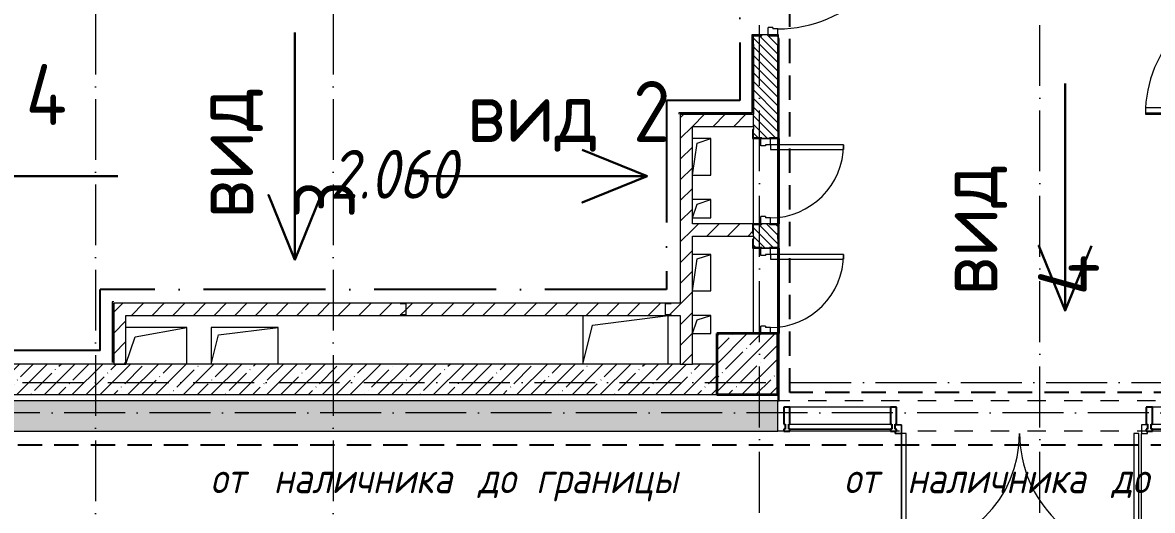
# Model space of a CAD drawing. Header units: millimetres. Extents: x -213536 to 1564669, y -45299 to 942238.
# Drawn here: x -208865 to -199592, y 194327 to 198329 of the extents above; entities that cross this region are included whole.
import ezdxf

# ---------------------------------------------------------------- set-up
doc = ezdxf.new("R2010")
doc.units = ezdxf.units.MM
for name, pattern in [('02 Штрихпунктирная _10 мм_', [1400, 1000, -200, 0, -200]), ('50_200_ШТРИХ_1Т_ш5_п1_п1_', [700, 500, -100, 0, -100]), ('Штрих короткий', [300, 150, -150]), ('Штриховая _2 мм - 1 мм_', [300, 200, -100])]:
    doc.linetypes.add(name, pattern=pattern)
for name, color, linetype, lineweight in [('0-1', 7, 'Continuous', 5), ('0-2', 7, 'Continuous', 9), ('Двери', 7, 'Continuous', 9), ('Импосты витража', 7, 'Continuous', 9), ('Импосты витража-1', 7, 'Continuous', 25), ('Каркас_Импост', 7, 'Continuous', 13), ('Марки помещений', 7, 'Continuous', 9), ('Несущие колонны', 7, 'Continuous', 9), ('Несущие колонны-1', 7, 'Continuous', 35), ('Обобщенные модели', 7, 'Continuous', 9), ('Общие ребра', 7, 'Continuous', 9), ('Оси-2', 7, '50_200_ШТРИХ_1Т_ш5_п1_п1_', 9), ('Основные линии', 7, 'Continuous', 30), ('Остекление-1', 7, 'Continuous', 9), ('Открывание-1', 7, 'Continuous', 9), ('Панель', 7, 'Continuous', 13), ('Перемычка-1', 7, 'Штрих короткий', 9), ('Стены', 7, 'Continuous', 9), ('Стены-1', 7, 'Continuous', 13), ('Текстовые примечания', 7, 'Continuous', 9), ('Штриховка разреза-1', 7, 'Continuous', 9), ('Элементы узлов', 7, 'Continuous', 9)]:
    doc.layers.add(name, color=color, linetype=linetype, lineweight=lineweight)
doc.layers.add('СТ-1_1', color=7, linetype='Штриховая _2 мм - 1 мм_', lineweight=90, true_color=0x888888)
doc.layers.add('СТ-2_1', color=1, linetype='02 Штрихпунктирная _10 мм_', lineweight=90, true_color=0xff0000)
doc.layers.get('0-2').off()
doc.styles.add('ISOCPEUR_I_1', font='isocpeui.ttf', dxfattribs={"width": 0.85, "height": 2.5})
doc.styles.add('ISOCPEUR_I_2', font='isocpeui.ttf', dxfattribs={"width": 0.85, "height": 2.3})
doc.styles.add('СПДС', font='isocpeur.ttf', dxfattribs={"width": 0.9})
pattern_1 = [(45, (0, 0), (-84.8528, 84.8528), [])]
pattern_2 = [(45, (0, 0), (-114.04925, 114.04925), []), (45, (114.05, 0), (-114.04925, 114.04925), [201.612, -40.322, 3.353, -36.97])]

# ---------------------------------------------------------------- blocks, each defined once
blk = doc.blocks.new('BSC_Колонна _Прямоугольная - 500х500-V42-АИ2_02_План отделки стен 2-го этажа _Часть 2_')
at = {"layer": 'Несущие колонны'}
h = blk.add_hatch(dxfattribs=at)
h.set_pattern_fill('FP_50', color=256, style=0, pattern_type=2)
h.set_pattern_definition([(45, (-7700, -11600), (-114.0493, 114.0493), []), (45, (-7585.95, -11600), (-114.0493, 114.0493), [201.613, -40.323, 3.353, -36.97])])
h.paths.add_polyline_path([(-250, -250), (250, -250), (250, 250), (-250, 250)], flags=0)
at = {"layer": 'Несущие колонны-1'}
for p, q in [((250, 250), (-250, 250)), ((-250, 250), (-250, -250)), ((250, -250), (250, 250)), ((-250, -250), (250, -250))]:
    blk.add_line(p, q, dxfattribs=at)
blk = doc.blocks.new('Дверь_СКБ_1Ст_Внутренняя_ШЕР - СОШ_Д-1__Дв_700x1800h_Технический шкаф ЭОМ и СС_EI30-28356529-АИ2_02_План отделки стен 2-го этажа _Часть 2_')
at = {"layer": 'Каркас_Импост'}
for p, q in [((-287.5, 40), (-337.5, 40)), ((-337.5, 31), (-337.5, -31)), ((-287.5, 40), (-287.5, 0)), ((-287.5, 0), (-277.5, 0)), ((-277.5, 0), (-277.5, -40)), ((302.5, 0), (312.5, 0)), ((302.5, 0), (302.5, -40)), ((362.5, 40), (312.5, 40)), ((312.5, 40), (312.5, 0)), ((362.5, 40), (362.5, -40)), ((-277.5, -40), (-337.5, -40)), ((362.5, -40), (302.5, -40))]:
    blk.add_line(p, q, dxfattribs=at)
at = {"layer": 'Открывание-1'}
blk.add_arc((-287.5, 40), 600, 360, 90, dxfattribs=at)
at = {"layer": 'Панель'}
for p, q in [((-287.5, 640), (-247.5, 640)), ((-287.5, 640), (-287.5, 40)), ((-247.5, 40), (-247.5, 640)), ((-287.5, 40), (-247.5, 40))]:
    blk.add_line(p, q, dxfattribs=at)
blk = doc.blocks.new('Дверь_СКБ_1Ст_Внутренняя_ШЕР - СОШ_Д-1__Дв_700x1800h_Технический шкаф ЭОМ и СС_EI30-28321257-АИ2_02_План отделки стен 2-го этажа _Часть 2_')
at = {"layer": 'Каркас_Импост'}
for p, q in [((-287.5, 40), (-337.5, 40)), ((-337.5, 40), (-337.5, -40)), ((-287.5, 40), (-287.5, 0)), ((-287.5, 0), (-277.5, 0)), ((-277.5, 0), (-277.5, -40)), ((302.5, 0), (312.5, 0)), ((302.5, 0), (302.5, -40)), ((362.5, 40), (312.5, 40)), ((312.5, 40), (312.5, 0)), ((362.5, 31), (362.5, -31)), ((-277.5, -40), (-337.5, -40)), ((362.5, -40), (302.5, -40))]:
    blk.add_line(p, q, dxfattribs=at)
at = {"layer": 'Открывание-1'}
blk.add_arc((-287.5, 40), 600, 360, 90, dxfattribs=at)
at = {"layer": 'Панель'}
for p, q in [((-287.5, 640), (-247.5, 640)), ((-287.5, 640), (-287.5, 40)), ((-247.5, 40), (-247.5, 640)), ((-287.5, 40), (-247.5, 40))]:
    blk.add_line(p, q, dxfattribs=at)
blk = doc.blocks.new('Дверь_СКБ_1Ст_Внутренняя_ШЕР - СОШ_Д-17__Дв_1150x2100h_Лаборантские_ Инструментальные_EI30-28417851-АИ2_02_План отделки стен 2-го этажа _Часть 2_')
at = {"layer": 'Каркас_Импост'}
for p, q in [((-512.5, 100), (-562.5, 100)), ((-562.5, 100), (-562.5, 20)), ((-512.5, 100), (-512.5, 60)), ((587.5, 100), (537.5, 100)), ((537.5, 100), (537.5, 60)), ((587.5, 100), (587.5, 20)), ((-502.5, 20), (-562.5, 20)), ((-512.5, 60), (-502.5, 60)), ((-502.5, 60), (-502.5, 20)), ((527.5, 60), (537.5, 60)), ((527.5, 60), (527.5, 20)), ((587.5, 20), (527.5, 20))]:
    blk.add_line(p, q, dxfattribs=at)
at = {"layer": 'Открывание-1'}
blk.add_arc((-512.5, 100), 1050, 360, 90, dxfattribs=at)
at = {"layer": 'Панель'}
for p, q in [((-512.5, 1150), (-472.5, 1150)), ((-512.5, 1150), (-512.5, 100)), ((-472.5, 100), (-472.5, 1150)), ((-512.5, 100), (-472.5, 100))]:
    blk.add_line(p, q, dxfattribs=at)
blk = doc.blocks.new('Дверь_Витражная_СКБ_2Ст2 - Дверь 2400hх1800 в составе витража EIW30-26949269-АИ2_02_План отделки стен 2-го этажа _Часть 2_')
at = {"layer": 'Двери'}
for p, q in [((-975, -950), (-975, 0)), ((975, -1000), (975, 0))]:
    blk.add_line(p, q, dxfattribs=at)
for centre, radius, start, end in [((-975, 0), 950, 270, 0), ((975, 0), 1000, 180, 270)]:
    blk.add_arc(centre, radius, start, end, dxfattribs=at)
at = {"layer": 'Элементы узлов'}
for p, q in [((-1025, 40), (-975, 40)), ((-975, 40), (-1025, 40)), ((-975, 0), (-1025, 0)), ((-1025, 0), (-975, 0)), ((-975, 40), (-975, 0)), ((-975, 0), (-975, 40)), ((-935, 0), (-975, 0)), ((-975, 0), (-975, -950)), ((-935, -950), (-935, 0)), ((923, 0), (923, -1000)), ((963, 0), (923, 0)), ((963, -1000), (963, 0)), ((1025, 40), (975, 40)), ((975, 40), (975, 0)), ((1025, 40), (975, 40)), ((975, 40), (975, 0)), ((975, 0), (1025, 0)), ((975, 0), (1025, 0)), ((-975, -950), (-935, -950)), ((923, -1000), (963, -1000))]:
    blk.add_line(p, q, dxfattribs=at)
blk = doc.blocks.new('Дверь_Витражная_СКБ_2Ст2 - ДВВ_ДАО_СОШ_Коридор_отсек-35586415-АИ2_02_План отделки стен 2-го этажа _Часть 2_')
at = {"layer": 'Двери'}
for p, q in [((-985, -1005), (-985, -35)), ((985, -1035), (985, -35))]:
    blk.add_line(p, q, dxfattribs=at)
for centre, radius, start, end in [((-985, -35), 970, 270, 0), ((985, -35), 1000, 180, 270)]:
    blk.add_arc(centre, radius, start, end, dxfattribs=at)
at = {"layer": 'Элементы узлов'}
for p, q in [((-1035, 35), (-985, 35)), ((-985, 35), (-1035, 35)), ((-985, 35), (-985, -35)), ((-985, -35), (-985, 35)), ((1035, 35), (985, 35)), ((985, 35), (985, -35)), ((1035, 35), (985, 35)), ((985, 35), (985, -35)), ((-1035, -35), (-1035, -17)), ((-1035, -17), (-1035, -35)), ((-985, -35), (-1035, -35)), ((-1035, -35), (-985, -35)), ((-945, -35), (-985, -35)), ((-985, -35), (-985, -1005)), ((-945, -1005), (-945, -35)), ((923, -35), (923, -1035)), ((963, -35), (923, -35)), ((963, -1035), (963, -35)), ((985, -35), (1035, -35)), ((985, -35), (1035, -35)), ((1035, -35), (1035, -17)), ((1035, -35), (1035, -17)), ((-985, -1005), (-945, -1005)), ((923, -1035), (963, -1035))]:
    blk.add_line(p, q, dxfattribs=at)
blk = doc.blocks.new('PNS_Панель прямоугольная2 - Нр_Стекло - 40мм-26940512-АИ2_02_План отделки стен 2-го этажа _Часть 2_')
at = {"layer": 'Остекление-1'}
for p, q in [((-412.5, 40), (412.5, 40)), ((-422.5, 0), (422.5, 0)), ((412.5, 0), (-412.5, 0))]:
    blk.add_line(p, q, dxfattribs=at)
blk = doc.blocks.new('Прямоугольный импост - Импост структурный с накладкой - 180мм-26940402-АИ2_02_План отделки стен 2-го этажа _Часть 2_')
at = {"layer": 'Импосты витража-1'}
for p, q in [((-25, 0), (-25, 17)), ((-25, 17), (25, 17)), ((-15, 0), (-25, 0)), ((-15, -40), (-15, 0)), ((25, 0), (15, 0)), ((15, 0), (15, -40)), ((25, 17), (25, 0)), ((-25, -180), (-25, -40)), ((-25, -40), (-15, -40)), ((15, -40), (25, -40)), ((25, -40), (25, -180)), ((25, -180), (-25, -180))]:
    blk.add_line(p, q, dxfattribs=at)
blk = doc.blocks.new('Прямоугольный импост - Импост структурный с накладкой - 180мм-23818297-АИ2_02_План отделки стен 2-го этажа _Часть 2_')
at = {"layer": 'Импосты витража'}
for p, q in [((11850, 11247), (11025, 11247)), ((11850, 11050), (11025, 11050))]:
    blk.add_line(p, q, dxfattribs=at)
blk = doc.blocks.new('Прямоугольный импост - Импост структурный с накладкой - 180мм-26940403-АИ2_02_План отделки стен 2-го этажа _Часть 2_')
at = {"layer": 'Импосты витража-1'}
for p, q in [((-25, 0), (-25, 17)), ((-25, 17), (25, 17)), ((-15, 0), (-25, 0)), ((-15, -40), (-15, 0)), ((25, 0), (15, 0)), ((15, 0), (15, -40)), ((25, 17), (25, 0)), ((-25, -180), (-25, -40)), ((-25, -40), (-15, -40)), ((15, -40), (25, -40)), ((25, -40), (25, -180)), ((25, -180), (-25, -180))]:
    blk.add_line(p, q, dxfattribs=at)
blk = doc.blocks.new('Проем_Дверь_Прямоугольный - 4000х2400h_витражные проемы-26940178-АИ2_02_План отделки стен 2-го этажа _Часть 2_')
at = {"layer": 'Перемычка-1'}
for p, q in [((2000, 125), (-2000, 125)), ((2000, -125), (-2000, -125))]:
    blk.add_line(p, q, dxfattribs=at)
blk = doc.blocks.new('Фахверк_СКБ_Уголок - 200_3960_зеркало-28268689-АИ2_02_План отделки стен 2-го этажа _Часть 2_')
at = {"layer": 'Обобщенные модели'}
for p, q in [((200, 156), (125, 156)), ((125, 156), (125, 81)), ((131, 81), (131, 150)), ((131, 150), (200, 150)), ((200, 150), (200, 156)), ((125, 81), (131, 81)), ((131, 19), (125, 19)), ((125, 19), (125, -56)), ((131, -50), (131, 19)), ((125, -56), (200, -56)), ((200, -50), (131, -50)), ((200, -56), (200, -50))]:
    blk.add_line(p, q, dxfattribs=at)
blk = doc.blocks.new('154_Стойка_СКБ_Уголок - СМ-2180_200-28268025-АИ2_02_План отделки стен 2-го этажа _Часть 2_')
at = {"layer": 'Обобщенные модели'}
for p, q in [((125, 156), (125, 81)), ((200, 156), (125, 156)), ((131, 81), (131, 150)), ((131, 150), (200, 150)), ((200, 150), (200, 156)), ((125, 81), (131, 81)), ((131, 19), (125, 19)), ((125, 19), (125, -56)), ((131, -50), (131, 19)), ((125, -56), (200, -56)), ((200, -50), (131, -50)), ((200, -56), (200, -50))]:
    blk.add_line(p, q, dxfattribs=at)
blk = doc.blocks.new('Стойка_Влож_Полоса боковая - Полоса-28213942-АИ2_02_План отделки стен 2-го этажа _Часть 2_')
at = {"layer": 'Обобщенные модели'}
for p, q in [((-5, 60), (0, 60)), ((-5, -60), (-5, 60)), ((0, 31), (0, -31)), ((0, -60), (-5, -60))]:
    blk.add_line(p, q, dxfattribs=at)
blk = doc.blocks.new('154_Фахверк_СКБ_Швеллер - Тип_100_3960-28318856-АИ2_02_План отделки стен 2-го этажа _Часть 2_')
at = {"layer": 'Обобщенные модели'}
for p, q in [((175, 50), (125, 50)), ((125, 50), (125, -50)), ((128, 47), (175, 47)), ((128, -47), (128, 47)), ((175, 47), (175, 50)), ((125, -50), (175, -50)), ((175, -47), (128, -47)), ((175, -50), (175, -47))]:
    blk.add_line(p, q, dxfattribs=at)
blk = doc.blocks.new('AR_Отверстие прямоугольное _в плите_ - AR_Отверстие прямоугольное _в плите_-V191-АИ2_02_План отделки стен 2-го этажа _Часть 2_')
at = {"layer": 'Обобщенные модели'}
for p, q in [((75, 75), (-75, 75)), ((-75, -75), (-37.5, 37.5)), ((-37.5, 37.5), (75, 75)), ((75, -75), (75, 75)), ((-75, -75), (75, -75))]:
    blk.add_line(p, q, dxfattribs=at)
blk = doc.blocks.new('AR_Отверстие прямоугольное _в плите_ - AR_Отверстие прямоугольное _в плите_-V192-АИ2_02_План отделки стен 2-го этажа _Часть 2_')
at = {"layer": 'Обобщенные модели'}
for p, q in [((75, 150), (-75, 150)), ((-75, -150), (-37.5, 112.5)), ((-37.5, 112.5), (75, 150)), ((75, -150), (75, 150)), ((-75, -150), (75, -150))]:
    blk.add_line(p, q, dxfattribs=at)
blk = doc.blocks.new('AR_Отверстие прямоугольное _в плите_ - AR_Отверстие прямоугольное _в плите_-30552525-АИ2_02_План отделки стен 2-го этажа _Часть 2_')
at = {"layer": 'Обобщенные модели'}
for p, q in [((-350, 200), (-350, -200)), ((-270, 120), (350, 200)), ((350, -200), (350, 200)), ((-350, -200), (-270, 120))]:
    blk.add_line(p, q, dxfattribs=at)
blk = doc.blocks.new('AR_Отверстие прямоугольное _в плите_ - AR_Отверстие прямоугольное _в плите_-30459267-АИ2_02_План отделки стен 2-го этажа _Часть 2_')
at = {"layer": 'Обобщенные модели'}
for p, q in [((250, 150), (-250, 150)), ((-175, 75), (250, 150)), ((250, -150), (250, 150)), ((-250, -150), (-175, 75))]:
    blk.add_line(p, q, dxfattribs=at)
blk = doc.blocks.new('AR_Отверстие прямоугольное _в плите_ - AR_Отверстие прямоугольное _в плите_-30552596-АИ2_02_План отделки стен 2-го этажа _Часть 2_')
at = {"layer": 'Обобщенные модели'}
for p, q in [((275, 150), (-275, 150)), ((-275, 150), (-275, -150)), ((-215, 90), (275, 150)), ((275, -150), (275, 150)), ((-275, -150), (-215, 90))]:
    blk.add_line(p, q, dxfattribs=at)
blk = doc.blocks.new('154_Фахверк_СКБ_Швеллер - Тип_100_3960_зеркало-36793856-АИ2_02_План отделки стен 2-го этажа _Часть 2_')
at = {"layer": 'Обобщенные модели'}
for p, q in [((175, 50), (125, 50)), ((125, 50), (125, -50)), ((128, 47), (175, 47)), ((128, -47), (128, 47)), ((175, 47), (175, 50)), ((125, -50), (175, -50)), ((175, -47), (128, -47)), ((175, -50), (175, -47))]:
    blk.add_line(p, q, dxfattribs=at)
blk = doc.blocks.new('0125-Р-ОО-Ш2-АР-о_23_10_2024_rvt-1-АИ2_02_План отделки стен 2-го этажа _Часть 2_')
at = {"layer": 'Штриховка разреза-1'}
h = blk.add_hatch(dxfattribs=at)
h.set_pattern_fill('FP_2', color=256, style=0, pattern_type=2)
h.set_pattern_definition([(135, (0, 0), (-35.35534, -35.35534), [])])
h.paths.add_polyline_path([(7881, 12550), (7881, 12556), (7950, 12556), (7950, 12744), (7881, 12744), (7881, 12750), (7819, 12750), (7819, 12744), (7750, 12744), (7750, 12556), (7819, 12556), (7819, 12550)], flags=0)
h.paths.add_polyline_path([(7881, 13450), (7881, 13456), (7950, 13456), (7950, 14294), (7881, 14294), (7881, 14300), (7819, 14300), (7819, 14294), (7750, 14294), (7750, 13456), (7819, 13456), (7819, 13450)], flags=0)
h.paths.add_polyline_path([(7950, 15450), (7950, 15750), (7750, 15750), (7750, 15450), (7910, 15450)], flags=0)
h = blk.add_hatch(dxfattribs=at)
h.set_pattern_fill('FP_3', color=256, style=0, pattern_type=2)
h.set_pattern_definition(pattern_1)
h.paths.add_polyline_path([(7250, 11600), (7250, 13650), (7150, 13650), (7150, 11600)], flags=0)
h = blk.add_hatch(dxfattribs=at)
h.set_pattern_fill('FP_3', color=256, style=0, pattern_type=2)
h.set_pattern_definition(pattern_1)
h.paths.add_polyline_path([(7750, 13550), (7750, 13650), (7250, 13650), (7250, 13550)], flags=0)
h = blk.add_hatch(dxfattribs=at)
h.set_pattern_fill('FP_3', color=256, style=0, pattern_type=2)
h.set_pattern_definition(pattern_1)
h.paths.add_polyline_path([(7750, 12650), (7750, 12675), (7744, 12675), (7744, 12750), (7250, 12750), (7250, 12650), (7744, 12650)], flags=0)
h = blk.add_hatch(dxfattribs=at)
h.set_pattern_fill('FP_3', color=256, style=0, pattern_type=2)
h.set_pattern_definition(pattern_1)
h.paths.add_polyline_path([(2600, 11600), (2600, 12100), (2500, 12100), (2500, 11600)], flags=0)
h = blk.add_hatch(dxfattribs=at)
h.set_pattern_fill('FP_3', color=256, style=0, pattern_type=2)
h.set_pattern_definition(pattern_1)
h.paths.add_polyline_path([(7150, 12000), (7150, 12100), (7075, 12100), (7075, 12097), (7028, 12097), (7028, 12003), (7075, 12003), (7075, 12000), (7139.2, 12000)], flags=0)
h.paths.add_polyline_path([(7025, 12000), (7025, 12100), (4900, 12100), (4900, 12000), (5275.2, 12000)], flags=0)
h.paths.add_polyline_path([(4850, 12000), (4850, 12003), (4897, 12003), (4897, 12097), (4850, 12097), (4850, 12100), (2600, 12100), (2600, 12000)], flags=0)
h = blk.add_hatch(dxfattribs=at)
h.set_pattern_fill('FP_1', color=256, style=0, pattern_type=2)
h.set_pattern_definition(pattern_2)
h.paths.add_polyline_path([(7450, 11350), (7450, 11600), (400, 11600), (400, 11350), (7139.2, 11350)], flags=0)
h = blk.add_hatch(dxfattribs=at)
h.set_pattern_fill('FP_1', color=256, style=0, pattern_type=2)
h.set_pattern_definition(pattern_2)
h.paths.add_polyline_path([(25900, 11050), (25900, 11300), (25000, 11300), (25000, 11050)], flags=0)
h.paths.add_polyline_path([(22900, 11050), (22900, 11300), (15250, 11300), (15250, 11050), (20187, 11050)], flags=0)
h.paths.add_polyline_path([(12731.1, 11050), (13150, 11050), (13150, 11300), (11950, 11300), (11950, 11050)], flags=0)
h.paths.add_polyline_path([(7139.2, 11050), (7950, 11050), (7950, 11300), (400, 11300), (400, 11050), (5275.2, 11050)], flags=0)
at = {"layer": 'Общие ребра'}
for p, q in [((7750, 13550), (7750, 13650)), ((7750, 12650), (7750, 12675)), ((7150, 11600), (7250, 11600))]:
    blk.add_line(p, q, dxfattribs=at)
at = {"layer": 'Стены'}
for p, q in [((7750, 12750), (7750, 13450)), ((7950, 13450), (7950, 12750)), ((7750, 11850), (7750, 12550)), ((7950, 12550), (7950, 11850))]:
    blk.add_line(p, q, dxfattribs=at)
at = {"layer": 'Стены-1'}
for p, q in [((7750, 14225), (7750, 13650)), ((7950, 13525), (7950, 14225)), ((7150, 13650), (7150, 12100)), ((7250, 13650), (7150, 13650)), ((7750, 13650), (7250, 13650)), ((7250, 12750), (7250, 13550)), ((7250, 13550), (7750, 13550)), ((7750, 13550), (7750, 13525)), ((7819, 13450), (7881, 13450)), ((7744, 12750), (7250, 12750)), ((7881, 12750), (7819, 12750)), ((7250, 11600), (7250, 12650)), ((7250, 12650), (7750, 12650)), ((7750, 12650), (7750, 12625)), ((7950, 12625), (7950, 12675)), ((7819, 12550), (7881, 12550)), ((2500, 12100), (2500, 11600)), ((2600, 12100), (2500, 12100)), ((4850, 12100), (2600, 12100)), ((7025, 12100), (4900, 12100)), ((7150, 12100), (7075, 12100)), ((2600, 12000), (4850, 12000)), ((2600, 11600), (2600, 12000)), ((4900, 12000), (7025, 12000)), ((7075, 12000), (7150, 12000)), ((7150, 12000), (7150, 11600)), ((7150, 11600), (400, 11600)), ((2500, 11600), (2600, 11600)), ((7450, 11600), (7250, 11600)), ((400, 11350), (7450, 11350)), ((7950, 11300), (400, 11300)), ((7950, 11050), (7950, 11300)), ((400, 11050), (7950, 11050))]:
    blk.add_line(p, q, dxfattribs=at)
at = {"layer": '0-2'}
for name, p, rotation in [('Дверь_Витражная_СКБ_2Ст2 - Дверь 2400hх1800 в составе витража EIW30-26949269-АИ2_02_План отделки стен 2-го этажа _Часть 2_', (11967, 14625), 269.9999999999994), ('Дверь_СКБ_1Ст_Внутренняя_ШЕР - СОШ_Д-17__Дв_1150x2100h_Лаборантские_ Инструментальные_EI30-28417851-АИ2_02_План отделки стен 2-го этажа _Часть 2_', (7850, 14887.5), 269.9999999999999), ('154_Стойка_СКБ_Уголок - СМ-2180_200-28268025-АИ2_02_План отделки стен 2-го этажа _Часть 2_', (7800, 14425), 269.9999999999999), ('Стойка_Влож_Полоса боковая - Полоса-28213942-АИ2_02_План отделки стен 2-го этажа _Часть 2_', (7850, 14300), 269.9999999999999), ('154_Стойка_СКБ_Уголок - СМ-2180_200-28268025-АИ2_02_План отделки стен 2-го этажа _Часть 2_', (7900, 13325), 89.99999999999991), ('Дверь_СКБ_1Ст_Внутренняя_ШЕР - СОШ_Д-1__Дв_700x1800h_Технический шкаф ЭОМ и СС_EI30-28321257-АИ2_02_План отделки стен 2-го этажа _Часть 2_', (7850, 13112.5), 269.9999999999999), ('Фахверк_СКБ_Уголок - 200_3960_зеркало-28268689-АИ2_02_План отделки стен 2-го этажа _Часть 2_', (7800, 12875), 269.9999999999999), ('Фахверк_СКБ_Уголок - 200_3960_зеркало-28268689-АИ2_02_План отделки стен 2-го этажа _Часть 2_', (7900, 12425), 89.99999999999991), ('Дверь_СКБ_1Ст_Внутренняя_ШЕР - СОШ_Д-1__Дв_700x1800h_Технический шкаф ЭОМ и СС_EI30-28356529-АИ2_02_План отделки стен 2-го этажа _Часть 2_', (7850, 12212.5), 269.9999999999999), ('154_Фахверк_СКБ_Швеллер - Тип_100_3960-28318856-АИ2_02_План отделки стен 2-го этажа _Часть 2_', (5025, 12050), 180)]:
    blk.add_blockref(name, p, dxfattribs=dict(at, rotation=rotation))
for name, p in [('AR_Отверстие прямоугольное _в плите_ - AR_Отверстие прямоугольное _в плите_-V192-АИ2_02_План отделки стен 2-го этажа _Часть 2_', (7325, 13300)), ('AR_Отверстие прямоугольное _в плите_ - AR_Отверстие прямоугольное _в плите_-V191-АИ2_02_План отделки стен 2-го этажа _Часть 2_', (7325, 12875)), ('AR_Отверстие прямоугольное _в плите_ - AR_Отверстие прямоугольное _в плите_-V192-АИ2_02_План отделки стен 2-го этажа _Часть 2_', (7325, 12350)), ('154_Фахверк_СКБ_Швеллер - Тип_100_3960_зеркало-36793856-АИ2_02_План отделки стен 2-го этажа _Часть 2_', (6900, 12050)), ('AR_Отверстие прямоугольное _в плите_ - AR_Отверстие прямоугольное _в плите_-30552525-АИ2_02_План отделки стен 2-го этажа _Часть 2_', (6700, 11800)), ('AR_Отверстие прямоугольное _в плите_ - AR_Отверстие прямоугольное _в плите_-V191-АИ2_02_План отделки стен 2-го этажа _Часть 2_', (7325, 11925)), ('AR_Отверстие прямоугольное _в плите_ - AR_Отверстие прямоугольное _в плите_-30459267-АИ2_02_План отделки стен 2-го этажа _Часть 2_', (2850, 11750)), ('AR_Отверстие прямоугольное _в плите_ - AR_Отверстие прямоугольное _в плите_-30552596-АИ2_02_План отделки стен 2-го этажа _Часть 2_', (3575, 11750)), ('BSC_Колонна _Прямоугольная - 500х500-V42-АИ2_02_План отделки стен 2-го этажа _Часть 2_', (7700, 11600)), ('Проем_Дверь_Прямоугольный - 4000х2400h_витражные проемы-26940178-АИ2_02_План отделки стен 2-го этажа _Часть 2_', (9950, 11175)), ('Прямоугольный импост - Импост структурный с накладкой - 180мм-23818297-АИ2_02_План отделки стен 2-го этажа _Часть 2_', (-2975, 0)), ('Прямоугольный импост - Импост структурный с накладкой - 180мм-23818297-АИ2_02_План отделки стен 2-го этажа _Часть 2_', (0, 0)), ('PNS_Панель прямоугольная2 - Нр_Стекло - 40мм-26940512-АИ2_02_План отделки стен 2-го этажа _Часть 2_', (8462.5, 11067)), ('Дверь_Витражная_СКБ_2Ст2 - ДВВ_ДАО_СОШ_Коридор_отсек-35586415-АИ2_02_План отделки стен 2-го этажа _Часть 2_', (9950, 11067)), ('PNS_Панель прямоугольная2 - Нр_Стекло - 40мм-26940512-АИ2_02_План отделки стен 2-го этажа _Часть 2_', (11437.5, 11067))]:
    blk.add_blockref(name, p, dxfattribs=at)
at = {"layer": '0-2', "extrusion": (0, 0, -1), "rotation": 180}
for name, p in [('Прямоугольный импост - Импост структурный с накладкой - 180мм-26940403-АИ2_02_План отделки стен 2-го этажа _Часть 2_', (-8025, 11067)), ('Прямоугольный импост - Импост структурный с накладкой - 180мм-26940402-АИ2_02_План отделки стен 2-го этажа _Часть 2_', (-8900, 11067)), ('Прямоугольный импост - Импост структурный с накладкой - 180мм-26940402-АИ2_02_План отделки стен 2-го этажа _Часть 2_', (-11000, 11067))]:
    blk.add_blockref(name, p, dxfattribs=at)
blk = doc.blocks.new('Оси1')
at = {"layer": 'Оси-2'}
for p, q in [((208595.6, 264395.4), (208595.6, 210594.5)), ((210545.6, 264395.4), (210545.6, 210594.5)), ((214045.6, 210594.5), (214045.6, 264395.4)), ((216345.6, 210594.5), (216345.6, 264395.4)), ((205196.8, 224265.2), (232045.6, 224265.2)), ((312453.9, 224015.2), (203926.8, 224015.2))]:
    blk.add_line(p, q, dxfattribs=at)

msp = doc.modelspace()

# ---------------------------------------------------------------- linework, layer by layer
at = {"color": 1, "lineweight": 30}
for points in [[(-206630.4, 198246.9), (-206630.4, 196383.8), (-206847.4, 196915.5), (-206630.4, 196383.8), (-206413.4, 196915.5)], [(-200308.2, 197830.2), (-200308.2, 195967), (-200525.2, 196498.8), (-200308.2, 195967), (-200091.3, 196498.8)], [(-208082.5, 197069.1), (-209945.6, 197069.1), (-209413.9, 196852.1), (-209945.6, 197069.1), (-209413.9, 197286.1)], [(-205602.5, 197069.1), (-203739.4, 197069.1), (-204271.1, 196852.1), (-203739.4, 197069.1), (-204271.1, 197286.1)]]:
    msp.add_lwpolyline(points, dxfattribs=at)
at = {"layer": 'СТ-1_1', "lineweight": 25}
for p, q in [((-202567, 195295.3), (-202567, 233115.3)), ((-198779, 195295.3), (-202567, 195295.3)), ((-210105, 194865.3), (-182579, 194865.3))]:
    msp.add_line(p, q, dxfattribs=at)
at = {"layer": 'СТ-2_1', "lineweight": 25}
for p, q in [((-202979, 199565.3), (-202979, 197689.3)), ((-203579, 197689.3), (-203579, 196139.3)), ((-202979, 197689.3), (-203579, 197689.3)), ((-208229, 195639.3), (-208229, 196139.3)), ((-203579, 196139.3), (-208229, 196139.3)), ((-208229, 195639.3), (-210105, 195639.3))]:
    msp.add_line(p, q, dxfattribs=at)
at = {"layer": 'Стены'}
for p, q in [((-202667, 196677.3), (-202667, 197377.3)), ((-202655, 197377.3), (-202655, 196677.3)), ((-202667, 195777.3), (-202667, 196477.3)), ((-202655, 196477.3), (-202655, 195777.3))]:
    msp.add_line(p, q, dxfattribs=at)
at = {"layer": 'Стены-1'}
for p, q in [((-202879, 198227.3), (-202879, 197589.3)), ((-202873, 198227.3), (-202879, 198227.3)), ((-202655, 198197.3), (-202661, 198197.3)), ((-202655, 197377.3), (-202655, 198197.3)), ((-202867, 197577.3), (-202867, 198152.3)), ((-202667, 198152.3), (-202667, 197452.3)), ((-202879, 197589.3), (-203479, 197589.3)), ((-203479, 197589.3), (-203479, 197577.3)), ((-203467, 197577.3), (-202867, 197577.3)), ((-202661, 197377.3), (-202655, 197377.3)), ((-202667, 196602.3), (-202667, 196552.3)), ((-202655, 196677.3), (-202661, 196677.3)), ((-202655, 196477.3), (-202655, 196677.3)), ((-202661, 196477.3), (-202655, 196477.3)), ((-208117, 196039.3), (-208129, 196039.3)), ((-208129, 196039.3), (-208129, 195539.3)), ((-208117, 195539.3), (-208117, 196027.3)), ((-202655, 195777.3), (-202667, 195777.3)), ((-202655, 195227.3), (-202655, 195777.3)), ((-202667, 195277.3), (-202667, 195227.3)), ((-202667, 195227.3), (-202655, 195227.3))]:
    msp.add_line(p, q, dxfattribs=at)

# ---------------------------------------------------------------- block references
at = {"color": 2, "lineweight": 30}
msp.add_blockref('Оси1', (-416862.6, -28888), dxfattribs=at)
at = {"layer": '0-1'}
msp.add_blockref('0125-Р-ОО-Ш2-АР-о_23_10_2024_rvt-1-АИ2_02_План отделки стен 2-го этажа _Часть 2_', (-210617, 183927.3), dxfattribs=at)

# ---------------------------------------------------------------- texts
at = {"layer": 'Марки помещений', "color": 2, "insert": (-206345.9, 197284.8), "char_height": 400, "width": 785.654, "attachment_point": 1, "style": 'ISOCPEUR_I_2'}
msp.add_mtext('2.060', dxfattribs=at)
at = {"layer": 'Основные линии', "char_height": 500, "attachment_point": 1, "style": 'СПДС'}
for s, insert in [('вид 4', (-210203.1, 197988.2)), ('вид 2', (-205218, 197849.6))]:
    msp.add_mtext_dynamic_manual_height_columns(s, width=1649.982, gutter_width=1678.4, heights=[0], dxfattribs=dict(at, insert=insert))
at = {"layer": 'Основные линии', "char_height": 500, "attachment_point": 1, "rotation": 90, "style": 'СПДС'}
for s, insert in [('вид 3', (-207471.9, 196720.4)), ('вид 4', (-201363.4, 196090.1))]:
    msp.add_mtext_dynamic_manual_height_columns(s, width=1580.432, gutter_width=1678.4, heights=[0], dxfattribs=dict(at, insert=insert))
at = {"layer": 'Текстовые примечания', "char_height": 250, "attachment_point": 1, "style": 'ISOCPEUR_I_1'}
for s, insert, width in [('от', (-207322.4, 194718.3), 454.557), ('наличника', (-206804.5, 194718.3), 1861.518), ('до', (-205125.7, 194718.3), 404.051), ('границы', (-204649.5, 194718.3), 1479.113), ('от', (-202122.4, 194718.3), 454.557), ('наличника', (-201604.5, 194718.3), 1861.518), ('до', (-199925.7, 194718.3), 404.051)]:
    msp.add_mtext(s, dxfattribs=dict(at, insert=insert, width=width))

doc.saveas('drawing.dxf')
